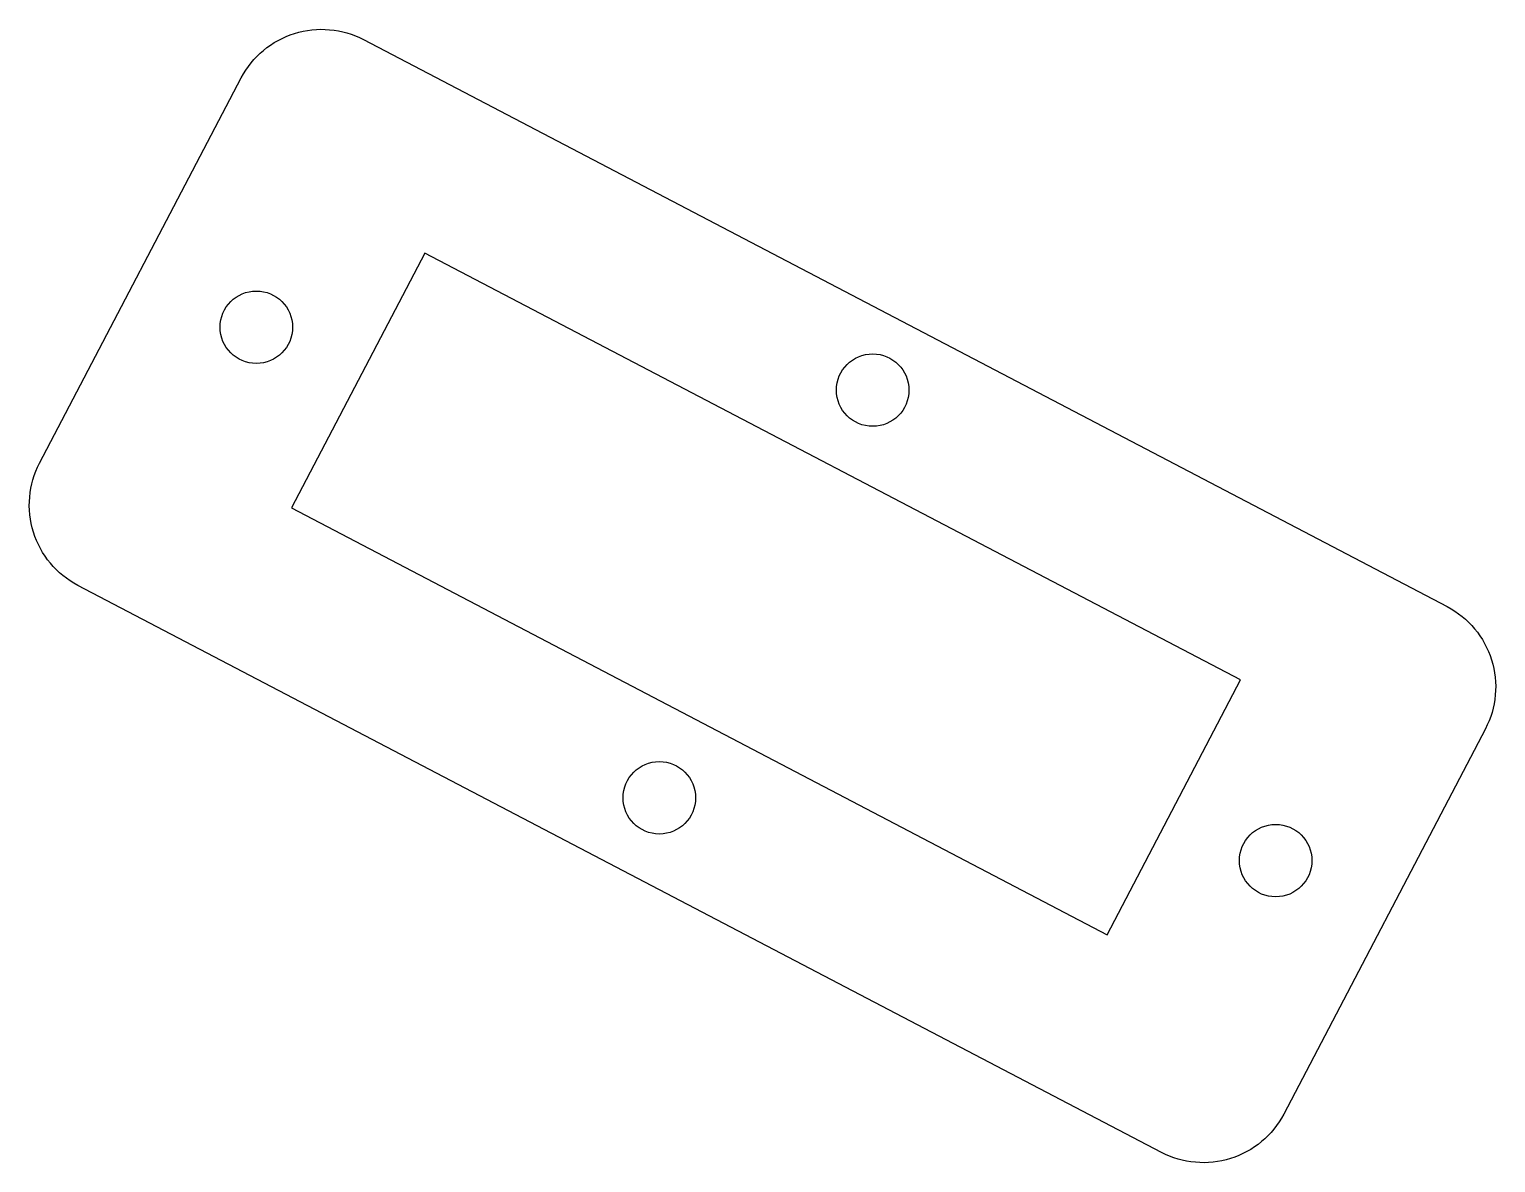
# Model space of a CAD drawing. Header units: millimetres. Extents: x -68.4 to 12.6, y -188.5 to -125.9.
import ezdxf

# ---------------------------------------------------------------- set-up
doc = ezdxf.new("R2010")
doc.units = ezdxf.units.MM
doc.layers.get('0').update_dxf_attribs({"linetype": 'CONTINUOUS'})

msp = doc.modelspace()

# ---------------------------------------------------------------- linework, layer by layer
for points in [[(-56.68, -128.614, -0.414214), (-49.931, -126.502), (9.874, -157.8, -0.414214), (11.986, -164.548), (0.858, -185.812, -0.414214), (-5.891, -187.924), (-65.696, -156.626, -0.414214), (-67.808, -149.878)], [(-49.931, -126.502), (9.874, -157.8, -0.414214), (11.986, -164.548), (0.858, -185.812, -0.414214), (-5.891, -187.924), (-65.696, -156.626, -0.414214), (-67.808, -149.878), (-56.68, -128.614, -0.414214)]]:
    msp.add_lwpolyline(points, format="xyb", close=True)
msp.add_lwpolyline([(-8.893, -175.908), (-1.532, -161.843), (-46.541, -138.288), (-53.902, -152.354)], close=True)
for centre in [(-55.847, -142.377), (-55.847, -142.377), (-21.828, -145.846), (-21.828, -145.846), (-33.605, -168.351), (-33.605, -168.351), (0.414, -171.82), (0.414, -171.82)]:
    msp.add_circle(centre, 2)

doc.saveas('drawing.dxf')
